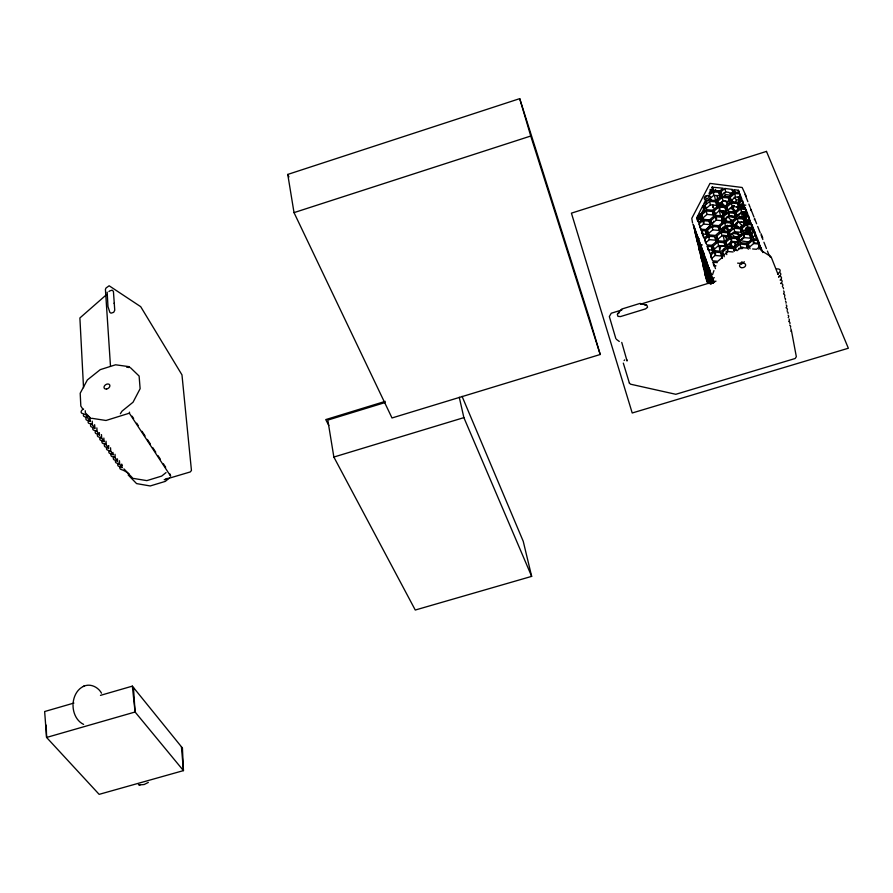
<?xml version="1.0" encoding="UTF-8"?>
<svg xmlns="http://www.w3.org/2000/svg" width="893" height="893" viewBox="0 0 893 893"><rect width="100%" height="100%" fill="white"/><g stroke="black" fill="none" stroke-linecap="round" stroke-linejoin="round"><path stroke-width="1.34" d="M712.96 281.295L712.96 280.324L713.574 282.992M108.946 291.564L109.459 291.085A1.228 0.826 -30.7 0 1 109.906 290.872L111.77 290.27A1.228 0.826 -30.6 0 1 112.217 290.192L113.433 291.453L114.75 310.228L113.746 312.226A1.25 0.848 -30.9 0 1 113.299 312.45L111.413 313.052A1.25 0.848 -31 0 1 110.955 313.119L109.895 312.45L107.975 306.612L107.171 292.178M110.475 366.052L105.419 289.399L105.999 288.037L109.136 285.782L140.703 306.679L181.971 374.87L191.448 470.477L190.254 471.95L164.2 479.686M742.764 204.263L742.831 203.247L743.132 203.984L740.13 206.551L739.415 203.057L742.418 200.501L746.001 211.306M743.936 208.248L743.367 204.609L745.03 208.828M744.182 217.635L743.143 212.556L744.896 221.196M746.76 214.711L746.648 216.24L744.907 211.808M746.76 223.016L746.872 221.542L749.372 220.761M748.077 228.429L747.954 229.881L747.106 227.693M748.803 219.622L748.881 218.629L749.182 219.388L746.157 221.977M748.468 231.466L748.591 230.014L749.45 232.225M751.058 229.858L751.18 228.374M754.395 219.667L754.518 218.439L756.639 223.786M755.456 236.868L755.578 235.674M73.17 702.635C73.829 696.06 77.289 689.24 83.507 686.371M627.031 359.957L627.042 360.906M712.536 274.664L713.942 270.601M621.751 342.41L626.964 360.66M733.12 241.512L735.363 243.901L733.745 247.595L730.742 244.403L731.836 241.936M740.543 227.648L741.636 225.17L738.835 222.134M739.058 227.882L736.245 224.846L737.339 222.357M722.973 227.224L726.165 227.682L727.259 225.215M729.737 222.446L730.842 219.968L728.018 216.932M737.06 210.826L738.176 208.326L736.658 206.685M727.304 221.665L725.417 219.645L726.534 217.166M737.518 193.535L738.645 191.024M723.33 228.641L722.225 231.108A4.677 2.802 22.2 0 0 723.341 229.68L723.207 228.329L726.4 228.798L729.213 231.8M736.513 212.065L732.707 207.957L733.823 205.468M735.296 202.276L736.412 199.775L734.124 197.286M724.982 200.624L727.27 203.091L725.585 206.819L721.778 202.711L722.906 200.222M724.323 197.007L725.451 194.518L723.922 192.855M718.854 193.814L719.981 191.314M715.806 201.74L717.492 198.012L716.956 195.522M714.489 191.895L715.628 189.405M624.107 360.56L624.72 359.879M719.479 249.37L721.365 245.553L725.239 246.769M723.207 250.888L724.223 248.834M696.786 217.613L697.98 215.269L699.945 215.425L701.585 219.868L698.549 222.446L696.786 217.613L697.589 221.062L698.772 218.707L697.98 215.269M702.791 205.758L698.627 213.985L700.402 214.13L705.012 210.223L703.371 205.814L702.791 205.758L703.584 209.219L699.42 217.434L701.195 217.579L700.402 214.13M711.141 189.305L709.031 193.468L711.821 191.102L711.141 189.305L711.9 192.776M712.201 187.206L723.084 188.211L719.725 191.057L713.485 190.577L712.201 187.206L712.714 189.517M712.96 190.678L712.413 186.782M721.778 202.711L723.263 200.512M731.635 207.667L733.153 205.479M732.707 207.957L734.225 205.77M725.417 219.645L727.639 216.43M726.165 227.682L727.639 225.572M728.688 225.862L727.215 227.972L730.028 230.986M735.185 224.545L736.68 222.413M736.245 224.846L738.5 221.643M729.704 244.102L731.166 242.048M730.742 244.403L732.952 241.311M741.201 239.313L739.705 241.389L741.558 243.376M741.994 246.993L740.788 248.645L738.611 248.321M741.927 248.823L743.065 247.249M617.677 313.711L617.387 314.258A1.239 0.926 -16.8 0 0 617.398 314.637L617.844 316.077A1.239 0.926 -16.8 0 0 618.045 316.39L620.49 316.58L645.594 308.866L647.503 307.337A1.239 0.926 -15.8 0 0 647.481 306.958L647.012 305.529A1.239 0.926 -15.9 0 0 646.8 305.205L640.047 303.408L621.785 309.045L617.677 313.711L619.295 312.74M712.927 204.932L712.837 207.12M744.55 236.21L741.536 239.157A1.674 1.217 -12.9 0 0 742.262 241.043L749.752 242.148M747.251 233.553L752.665 228.262L751.951 224.746L746.76 224.31L742.116 228.295L742.831 231.767L747.474 227.793L752.654 228.228L755.02 234.267M702.077 233.33L702.746 232.682M705.537 229.981L710.192 225.471L709.098 221.163L702.802 220.638L699.063 223.819L701.038 230.472M723.33 222.915L722.482 220.683L716.175 220.158L711.554 224.087L713.183 222.569A1.652 1.183 -14 0 0 713.429 221.23M741.48 264.183L744.315 261.738M758.838 249.225L760.892 247.461L762.901 252.585M737.038 250.743L740.777 247.528L747.229 248.109L746.515 244.649L740.063 244.068L735.363 248.098L735.854 250.397M752.286 237.65L755.322 235.038L754.63 231.555L751.582 234.178L752.051 236.489M738.757 238.163L740.509 242.74L746.961 243.309L751.649 239.291L749.863 234.714L743.423 234.156L738.757 238.163L739.471 241.623L744.137 237.627L750.566 238.185L751.404 240.351M758.849 244.012L753.625 243.555L748.948 247.573L748.245 244.113L752.922 240.083L758.168 240.541L761.003 249.504L758.168 240.541M742.094 261.738L740.208 263.357L737.607 263.122M760.323 246.033L756.527 249.303L752.632 248.957M713.686 248.399L713.161 246.111L717.838 242.103L724.234 242.673L724.982 246.122L718.608 245.553L713.942 249.549L714.791 251.837M730.083 235.73L734.738 231.745L741.123 232.292L741.994 234.569M716.61 236.232L718.307 240.786L724.692 241.344L729.358 237.348L727.639 232.805L721.265 232.258L716.61 236.232L717.112 238.531M732.729 222.469L734.459 226.967L740.855 227.514L745.499 223.529L743.746 219.031L737.361 218.506L732.729 222.469L733.454 225.929L738.087 221.977L744.449 222.502L745.331 224.757M710.594 255.275L714.4 252.027L720.796 252.607L722.526 257.229L717.816 261.269L712.625 260.789L710.594 255.275L711.118 257.564M725.942 242.137L730.619 238.141L737.038 238.699L738.79 243.276L734.102 247.294L727.672 246.725L725.942 242.137L726.701 245.586L731.356 241.59L737.763 242.159L738.634 244.436M711.386 258.702L715.17 255.465L721.566 256.045L722.426 258.356M727.215 248.053L727.962 251.502L723.285 255.521L722.515 252.083L727.215 248.053L733.644 248.634L734.526 250.944M742.116 228.295L743.869 232.839L750.31 233.386L754.083 230.148L751.951 224.746M710.783 220.638L712.458 225.114L718.787 225.65L723.419 221.687L721.723 217.222L715.416 216.698L710.783 220.638L711.554 224.087M704.789 239.424L708.551 236.21L714.902 236.768L716.599 241.311L711.922 245.318L706.776 244.849L704.789 239.424L705.582 242.863L709.343 239.648L715.673 240.206L716.521 242.483M720.026 226.431L724.669 222.469L731.021 222.993L732.751 227.503L728.096 231.488L721.723 230.941L720.026 226.431L720.785 229.881L725.417 225.929L731.758 226.465L732.617 228.72M736.078 212.735L740.699 208.795L745.845 209.196L747.932 214.521L744.193 217.725L737.808 217.2L736.078 212.735L736.803 216.206L741.413 212.266L746.548 212.679L747.798 215.872M729.246 238.531L728.387 236.254L722.024 235.707L717.369 239.681L718.218 241.958M729.347 232.269L734.001 228.284L740.397 228.831L742.161 233.363L737.484 237.371L731.077 236.812L729.347 232.269L729.838 234.569M745.923 220.817L745.454 218.495L748.479 215.905L752.788 229.389M714.199 210.96L718.809 207.042L725.105 207.544L726.802 211.976L722.18 215.916L715.873 215.403L714.199 210.96L714.701 213.271M730.139 197.409L734.727 193.502L739.828 193.893L741.882 199.139L738.165 202.298L731.847 201.807L730.139 197.409L730.63 199.731M699.855 227.268L703.595 224.087L709.868 224.612M714.958 214.42L719.557 210.502L725.842 211.016L726.69 213.237M730.865 200.892L735.452 196.996L740.531 197.386L741.77 200.523M701.619 214.9L703.271 219.343L709.555 219.868L714.177 215.927L712.514 211.485L706.24 210.982L701.619 214.9L702.155 217.2M717.581 201.349L719.256 205.747L725.551 206.25L730.161 202.331L728.454 197.933L722.18 197.453L717.581 201.349L718.084 203.66M726.79 207.02L731.4 203.091L737.718 203.593L739.449 208.024L734.827 211.965L728.498 211.451L726.79 207.02L727.527 210.491L732.126 206.573L738.433 207.076L737.718 203.593M699.063 223.819L701.016 229.166L706.117 229.601L710.761 225.65L709.098 221.163M707.345 230.383L712 226.42L718.329 226.956L720.026 231.466L715.36 235.451L709.02 234.892L707.345 230.383L708.138 233.821L712.77 229.869L719.088 230.416L719.937 232.66M723.419 216.686L728.041 212.746L734.381 213.26L736.111 217.736L731.479 221.687L725.116 221.163L723.419 216.686L724.167 220.147L728.777 216.218L735.106 216.731L735.966 218.964M710.292 198.291L713.797 195.321L720.026 195.801L720.863 197.989M705.057 205.278L709.645 201.383L715.907 201.874L717.57 206.283L712.971 210.201L706.698 209.688L705.057 205.278L705.57 207.589M720.952 191.805L724.904 188.456L732.193 189.428L733.488 192.754L728.9 196.65L722.627 196.17L720.952 191.805L721.7 195.277L725.641 191.939L729.001 192.386L731.334 194.92M705.827 208.739L710.415 204.843L716.666 205.345L717.492 207.544M709.79 199.273L710.102 200.099L716.353 200.59L720.952 196.694L719.278 192.33L713.038 191.85L708.651 195.567M714.11 217.166L713.273 214.945L707.022 214.432L702.411 218.35L702.78 219.332L708.852 220.203M718.34 204.821L722.917 200.925L729.19 201.416L730.039 203.615M169.424 478.001L165.317 481.383L150.225 485.959L136.573 483.593L128.123 474.909M166.031 472.587L161.689 476.081L146.843 480.624L133.459 478.425M167.27 478.335L165.015 479.653M148.327 782.435L144.186 784.512L139.732 784.891M91.912 418.315L105.988 420.48L129.396 413.18L129.541 412.153M83.864 686.215C90.461 683.212 98.241 687.141 101.523 693.191M83.295 686.46L84.098 686.114M287.758 174.425L519.715 98.643L589.369 318.02L600.219 354.499L392.005 417.969L294.02 212.623L287.758 174.425L288.941 176.948M294.02 212.623L530.743 136.026L519.715 98.643M743.289 205.87L745.8 205.077M696.741 239.424L695.011 232.102L697.221 240.742L696.741 239.424L699.23 238.643M697.723 242.338L697.679 240.92L699.297 245.385L701.798 244.615M699.543 245.865L699.498 244.448L702.847 256.269L699.543 245.865L702.054 245.084M704.811 264.618L701.485 252.886L706.743 272.89L699.453 250.23L701.92 249.46M699.699 250.699L699.654 249.314L701.273 253.791L703.762 253.02M706.676 268.302L703.338 256.503L706.676 268.302L709.187 267.532M706.787 276.093L706.81 277.377L700.927 257.184L704.901 269.228L707.356 268.458M712.435 278.315L709.042 267.889L712.435 279.643L712.435 278.315L714.355 277.712M710.515 280.369L707.178 268.581L710.772 281.485L713.284 280.703M713.54 281.217L711.029 281.987L711.018 280.692L711.855 282.992M621.93 309.916L611.259 313.231L609.339 316.557L615.835 338.603M640.504 304.2L710.638 282.612M385.285 401.359L325.744 419.598L328.814 425.481M385.039 402.564L327.809 420.09L333.859 457.049L415.267 610.031L531.659 576.376L523.242 541.314L462.072 396.358M333.859 457.049L463.88 417.634L531.659 576.376M73.885 703.07L44.65 711.531L46.592 737.451L99.145 794.357L183.445 770.614L182.429 748.01L132.354 686.137L100.462 695.368M644.791 304.915L646.253 304.926M106.591 294.578L79.89 317.964L83.529 387.696M715.996 281.15L714.969 281.44A1.239 0.625 33.9 0 0 714.947 281.719M739.415 203.057L741.145 207.489L745.298 207.823M703.584 209.219L704.979 211.474M698.772 218.707L700.737 218.874L701.585 221.185M745.454 218.495L747.207 223.004L751.404 223.35M701.53 230.561L705.649 230.907L707.323 235.428L704.264 238.029L701.53 230.561L702.322 233.999L706.441 234.357L707.267 236.612M751.582 234.178L753.368 238.755L757.61 239.123L758.291 242.595M707.289 246.267L711.453 246.635L713.15 251.223L710.08 253.858L707.289 246.267L708.082 249.694L712.234 250.073L713.083 252.362M726.076 251.379L733.097 251.96M713.161 246.111L714.858 250.699L721.265 251.279L725.953 247.249L724.234 242.673M713.663 264.507L713.15 262.229L717.347 262.62M716.03 265.846L713.931 265.656L714.166 266.304M138.448 784.69L139.408 784.847M139.096 784.813L140.034 784.925M734.18 189.696L738.399 190.265L739.292 192.542L735.173 192.229L734.18 189.696L734.66 192.028M709.902 189.807L712.089 190.109M713.295 190.265L720.562 191.247M725.451 194.518L731.523 195.344M736.412 199.775L738.891 200.11M717.492 198.012L719.948 198.346M727.27 203.091L729.681 203.425M718.508 203.213L720.952 203.559L724 206.841M729.458 208.471L731.88 208.806L734.917 212.088M129.563 366.722L115.599 364.791L100.25 369.646L87.358 379.949L80.191 393.244L80.828 406.047L82.971 409.351M126.65 367.179L129.184 367.536M732.673 212.076L729.068 211.574L727.17 209.531M719.323 210.469L722.549 210.927M739.214 213.55L741.681 213.896L742.675 218.774M744.829 217.479L739.917 216.787L738.031 214.755M729.804 215.637L733.421 216.151M728.844 216.597L733.655 217.278L735.542 219.321M730.842 219.968L733.242 220.314M740.956 222L743.411 222.346L744.148 225.974M698.75 218.752L700.804 219.053M741.636 225.17L744.081 225.516M733.019 225.326L735.419 225.672L737.294 227.682M733.343 232.336L736.926 232.861M732.394 233.274L737.16 233.966L739.024 235.975M737.908 237.036L734.347 236.511L731.557 233.531M723.129 235.227L727.94 235.931M728.175 237.036L723.363 236.321L724.39 241.032M753.525 242.706L758.637 243.454L759.53 248.008M734.135 241.49L737.696 242.014M735.363 243.901L737.718 244.258M726.344 244.66L729.938 245.195L731.936 247.328L726.835 246.557M129.318 413.169L170.652 476.148L169.904 473.882M713.619 207.745L713.853 207.801A1.607 1.15 -14 0 1 712.915 206.383M83.607 724.39C76.273 720.919 72.802 712.324 73.036 704.577M763.046 251.659L771.083 256.782L778.049 274.385M616.416 339.351L619.295 341.472M130.456 367.704L139.118 376.053L140.123 388.678L133.057 402.207L122.006 411.16L120.376 413.727M123.96 468.903L129.44 474.563A34.157 24.792 -34.9 0 0 120.912 469.394A2.701 1.953 -33.8 0 1 120.153 466.793M129.865 475.176L132.566 477.978M724.681 214.097L722.794 212.054L719.568 211.608L720.629 216.463M737.986 233.162L740.777 236.165M729.804 225.27L732.606 228.284M734.481 216.441L736.368 218.484M723.609 211.217L726.455 214.275M719.925 194.105L721.466 195.768M719.099 194.975L721.399 197.453M732.26 194.149L730.876 192.642L732.919 192.921L732.193 189.428M730.92 199.385L733.209 201.874M732.249 190.321L733.8 192.006M87.101 416.607A2.802 1.965 -33.4 0 0 86.945 420.235A35.385 24.948 -34.4 0 1 90.193 421.496L87.726 417.935A35.474 24.959 -34.4 0 0 84.489 416.663A2.802 1.965 -33.4 0 1 83.44 414.776M92.225 421.139L92.425 424.744L94.859 428.272A35.218 24.926 -34.5 0 0 91.633 427.01A2.791 1.965 -33.5 0 1 91.432 423.695M96.868 427.892L97.08 431.486L99.491 434.991A35.05 24.915 -34.5 0 0 96.265 433.719A2.768 1.965 -33.5 0 1 96.064 430.415M101.467 434.59L101.679 438.173L104.068 441.644A34.883 24.892 -34.6 0 0 100.864 440.372A2.757 1.965 -33.6 0 1 100.652 437.068M106.021 441.22L106.245 444.803L108.611 448.23A34.715 24.87 -34.7 0 0 105.407 446.958A2.746 1.965 -33.6 0 1 105.53 443.363M110.542 447.784L110.765 451.356L113.11 454.76A34.559 24.848 -34.7 0 0 109.917 453.488A2.735 1.953 -33.7 0 1 109.404 450.519M115.007 454.291L115.242 457.863L117.575 461.234A34.392 24.825 -34.8 0 0 114.382 459.951A2.724 1.953 -33.7 0 1 114.159 456.658M119.439 460.732L119.684 464.304L121.984 467.642A34.235 24.803 -34.9 0 0 118.814 466.358A2.712 1.953 -33.8 0 1 118.579 463.076M132.097 416.205L133.626 418.527M136.674 423.17L138.203 425.492M142.02 431.297L145.068 435.94M147.356 439.423L150.415 444.067M152.703 447.549L155.75 452.193M158.039 455.676L160.327 459.158M163.386 463.791L165.674 467.273M746.291 196.427L742.15 187.485L709.991 183.4L691.785 218.372L692.544 222.949M761.059 233.743L762.745 237.984M769.52 255.097L770.38 257.262M745.008 194.406L747.876 201.662M748.836 204.084L750.087 207.243M751.046 209.676L753.96 217.044M757.677 226.431L760.155 232.671M761.137 235.172L762.856 239.525M763.928 242.215L766.428 248.555M767.433 251.089L768.75 254.405M629.353 383.008L630.525 384.191L675.811 394.293L795.161 358.506L796.333 356.698L791.466 330.778M754.63 231.555L757.61 239.123M750.689 223.239L749.428 220.024L749.975 223.641M755.322 235.038L757.286 240.027M758.637 243.454L758.269 242.539L759.351 246.49M761.26 250.152L761.573 250.933L760.892 247.461M750.957 227.224L751.839 229.468M746.448 216.285L745.142 212.969L746.001 218.037M743.891 211.853L745.711 217.579M749.886 227.157L750.756 229.389M747.073 221.497L747.943 223.708M748.367 228.887L749.651 232.202M746.905 227.726L748.825 233.341M748.245 244.113L750.031 248.723M746.515 244.649L748.301 249.259M735.363 248.098L736.245 250.408M708.238 200.121L703.438 204.497L705.671 200.099L706.441 203.559M722.515 252.083L724.245 256.704M713.15 262.229L715.505 268.648M701.82 232.604L702.043 233.24M703.74 237.851L702.557 234.625L702.579 235.473M707.803 248.924L708.082 249.694M713.429 264.272L713.641 264.875M705.738 258.814L708.529 267.353L703.226 251.926L706.609 263.602L706.586 262.229M714.277 282.288L712.848 278.359L713.775 282.389M712.011 283.036L709.075 272.32L712.435 282.88M699.453 250.23L697.009 240.552L701.005 252.663L699.297 245.385M710.125 283.695L707.234 273.18M709.968 283.65L709.154 281.395L709.165 282.668M708.919 282.166L703.539 265.857L703.572 267.174M707.903 283.215L704.767 273.481L706.876 281.518L706.854 280.502M530.743 136.026L600.219 354.499M623.303 363.116L629.42 383.209M713.373 283.17L711.007 276.116L711.007 277.455M710.772 281.485L711.442 283.829M710.783 284.052L709.12 276.908M710.527 283.55L705.291 264.886L708.618 276.607M701.273 253.791L702.958 260.99M708.618 283.539L705.459 274.006L705.481 275.29M747.664 233.419L746.581 229.423L747.341 233.151M757.71 241.121L759.039 245.999M751.526 225.382L752.855 230.238M749.037 220.783L749.685 223.172M745.443 209.877L747.05 215.168M747.53 219.767L748.78 223.786M749.216 227.592L750.5 232.314M742.998 205.423L743.981 208.995M748.926 227.135L750.209 231.856M739.984 195.98L741.045 199.876M739.917 196.36L740.699 200.512L739.906 196.627M741.503 203.771L742.797 208.504M741.681 205.01L742.518 208.069M743.244 212.344L744.528 217.044M746.369 228.083L747.954 233.877M750.5 208.303L751.158 210.715M698.973 248.913L701.139 257.396L701.105 256.045M702.858 265.377L704.979 273.716L704.957 272.432M702.802 220.638L703.595 224.087M699.945 215.425L700.737 218.874M711.453 246.635L712.234 250.073M708.551 236.21L709.343 239.648M706.117 229.601L706.899 233.04M703.271 219.343L704.052 222.792M705.649 230.907L706.441 234.357M706.24 210.982L707.022 214.432M714.858 250.699L715.639 254.125M714.4 252.027L715.17 255.465M703.371 205.814L704.153 209.263M711.922 245.318L712.692 248.745M709.02 234.892L709.544 237.192M459.27 397.262L463.88 417.634M714.902 236.768L715.673 240.206M712 226.42L712.77 229.869M709.555 219.868L710.326 223.317M709.645 201.383L710.415 204.843M720.796 252.607L721.566 256.045M719.111 246.49L719.892 249.984M717.838 242.103L718.608 245.553M712.458 225.114L712.971 227.414M715.873 215.403L716.632 218.863M718.329 226.956L719.088 230.416M715.416 216.698L716.175 220.158M712.971 210.201L713.73 213.661M712.514 211.485L713.273 214.945M714.445 195.545L716.666 205.345M713.038 191.85L713.797 195.321M726.31 252.451L726.779 254.605M721.265 232.258L722.024 235.707M718.787 225.65L719.289 227.949M719.256 205.747L720.015 209.219M721.723 217.222L722.482 220.683M724.1 228.441L724.77 231.533M725.775 236.176L726.545 239.704M727.672 246.725L728.175 249.024M718.809 207.042L719.557 210.502M721.399 220.013L722.18 223.618M716.353 200.59L717.112 204.062M713.485 190.577L713.998 192.899M724.692 241.344L725.44 244.794M719.278 192.33L720.026 195.801M725.116 221.163L725.618 223.473M727.639 232.805L728.387 236.254M724.669 222.469L725.417 225.929M720.997 206.752L720.651 205.167A5.302 3.226 22.5 0 0 719.948 203.883A4.655 2.835 22.4 0 0 719.189 203.102M722.035 211.529L722.817 215.18M722.18 215.916L722.928 219.377M725.105 207.544L725.842 211.016M733.644 248.634L734.135 250.933M731.077 236.812L731.813 240.273M722.18 197.453L722.917 200.925M730.619 238.141L731.356 241.59M719.725 191.057L720.227 193.368M728.096 231.488L728.833 234.937M728.498 211.451L729.235 214.923M731.021 222.993L731.758 226.465M728.041 212.746L728.777 216.218M725.551 206.25L726.299 209.721M728.454 197.933L729.19 201.416M737.038 238.699L737.763 242.159M734.001 228.284L734.738 231.745M724.904 188.456L725.641 191.939M734.381 213.26L735.106 216.731M731.4 203.091L732.126 206.573M740.063 244.068L740.777 247.528M740.855 227.514L741.57 230.986M740.397 228.831L741.123 232.292M737.361 218.506L738.087 221.977M746.961 243.309L747.675 246.769M738.165 202.298L738.879 205.781M743.869 232.839L744.349 235.149M743.423 234.156L744.137 237.627M734.727 193.502L735.452 196.996M747.24 229.378L747.731 231.767M739.828 193.893L740.531 197.386M741.659 205.267L742.183 207.835M738.399 190.265L738.946 192.944M739.761 196.973L740.587 201.003M741.402 205.033L741.949 207.712M742.764 211.741L744.137 218.45M746.046 227.849L747.14 233.218M743.746 219.031L744.449 222.502M741.145 207.489L741.614 209.81M738.165 196.739L739.192 201.718M740.699 208.795L741.413 212.266M745.119 230.707L745.599 233.095M745.845 209.196L746.548 212.679M750.31 233.386L751.013 236.857M749.863 234.714L750.566 238.185M747.207 223.004L747.91 226.476M742.418 200.501L743.132 203.984M746.76 224.31L747.474 227.793M753.368 238.755L754.072 242.215M748.479 215.905L749.182 219.388M752.922 240.083L753.625 243.555M754.083 230.148L754.775 233.631M132.354 686.137L135.089 712.011L183.445 770.614L181.435 746.794M121.738 464.081L121.984 467.642M133.459 687.487L135.089 712.011L46.592 737.451L46.224 725.149M117.407 458.857L117.575 461.234M112.953 452.383L113.11 454.76M108.466 445.841L108.611 448.23M103.856 438.061L104.068 441.644M99.346 432.592L99.491 434.991M94.658 424.677L94.859 428.272M89.992 417.891L90.193 421.496M85.259 410.747L85.382 412.845L90.93 418.538A35.553 24.971 -34.4 0 0 82.223 413.392A2.813 1.965 -33.4 0 1 81.23 411.316A2.813 1.965 -33.4 0 1 83.607 409.117M699.141 247.729L699.186 249.114M701.608 257.63L701.641 258.981M703.037 264.283L703.07 265.601M703.438 261.236L703.472 262.587M704.867 267.911L704.901 269.228M705.403 270.813L705.381 269.496L708.662 281.072M707.133 265.243L707.111 263.87L710.493 275.814L705.213 260.164L708.573 272.03L708.562 270.691M707.289 277.678L707.312 278.951M707.356 282.065L707.368 282.88M716.8 206.305A4.655 2.824 22.4 0 1 717.503 206.819M780.728 283.293A2.724 2.02 -11.4 0 1 782.324 286.352M782.86 287.245A2.724 2.02 -11.4 0 1 783.462 288.774M778.93 276.138A2.746 2.02 -11.5 0 1 781.241 277.087A2.746 2.02 -11.5 0 1 780.973 279.196A34.794 25.774 -10.4 0 0 780.136 280.168M780.85 279.743A2.735 2.02 -11.5 0 1 781.621 282.612A34.715 25.752 -10.4 0 0 780.783 283.594M789.021 318.946A2.668 1.998 -10.9 0 1 788.865 321.167M789.066 321.726A2.668 1.998 -10.8 0 1 789.87 323.791M789.736 325.264A2.657 1.998 -10.8 0 1 790.528 327.329M790.64 328.702A2.646 1.998 -10.7 0 1 790.751 331.169M783.563 290.951A2.712 2.009 -11.3 0 1 783.652 293.44M783.518 293.931A2.712 2.009 -11.3 0 1 784.523 296.498M787.18 311.635A2.679 2.009 -11 0 1 788.072 313.365M788.095 315.129A2.679 2.009 -11 0 1 788.195 317.607M784.567 297.76A2.701 2.009 -11.2 0 1 785.371 299.836M785.505 301.309A2.701 2.009 -11.2 0 1 785.996 303.173M786.186 304.948A2.69 2.009 -11.1 0 1 786.286 307.426M786.141 307.873A2.69 2.009 -11.1 0 1 787.135 310.429M776.676 269.072A2.757 2.02 -11.6 0 1 779.667 269.586A2.757 2.02 -11.6 0 1 779.622 271.974A34.939 25.808 -10.5 0 0 777.77 274.218M780.169 272.923A2.746 2.02 -11.6 0 1 780.27 275.424A34.872 25.797 -10.5 0 0 778.629 277.399M710.259 199.284A3.271 2.322 -14.2 0 1 711.33 200.322M119.684 464.304A34.325 24.814 -34.8 0 0 116.503 463.02A2.712 1.953 -33.8 0 1 115.577 460.777M121.772 465.365A2.701 1.953 -33.8 0 1 122.174 465.208M115.242 457.863A34.481 24.837 -34.8 0 0 112.06 456.58A2.724 1.953 -33.7 0 1 111.123 454.336M106.245 444.803A34.805 24.881 -34.6 0 0 103.041 443.52A2.757 1.965 -33.6 0 1 102.293 440.908M92.425 424.744A35.307 24.937 -34.5 0 0 89.188 423.472A2.791 1.965 -33.4 0 1 88.15 421.585M97.08 431.486A35.14 24.926 -34.5 0 0 93.854 430.225A2.779 1.965 -33.5 0 1 92.805 428.339M101.679 438.173A34.972 24.904 -34.6 0 0 98.464 436.9A2.768 1.965 -33.5 0 1 97.717 434.277M110.765 451.356A34.637 24.859 -34.7 0 0 107.573 450.083A2.746 1.965 -33.7 0 1 106.635 447.828M108.455 446.02A2.746 1.965 -33.7 0 1 108.879 445.864M114.125 303.162A1.351 0.915 -30.8 0 1 114.159 303.497M766.484 151.397L571.42 213.148L632.211 412.99L848.35 348.237L766.484 151.397M693.805 226.018L693.169 224.277L695.223 232.28L693.805 226.018M697.009 234.814L694.308 227.402L697.042 235.763L697.009 234.814M699.465 241.579L697.511 236.198L700.871 247.819L699.465 241.579M702.713 250.509L699.978 242.985L702.735 251.435L702.713 250.509M697.31 236.902L695.68 232.426L699.029 244.258L697.31 236.902M703.003 252.574L701.351 248.031L704.722 259.908L703.003 252.574M706.452 198.425A1.965 1.395 -14.2 0 0 709.209 196.694A1.965 1.395 -14.2 0 0 706.173 196.013A1.965 1.395 -14.2 0 0 706.452 198.425M706.263 200.255A3.282 2.322 -14.2 0 0 710.672 197.197A3.282 2.322 -14.2 0 0 705.481 196.293A3.282 2.322 -14.2 0 0 706.263 200.255M741.223 267.61A3.092 2.266 -12.8 0 0 745.655 264.975A3.092 2.266 -12.8 0 0 740.922 263.669A3.092 2.266 -12.8 0 0 741.223 267.61M106.568 389.013A3.181 2.221 -32.4 0 0 109.672 384.861A3.181 2.221 -32.4 0 0 104.615 385.687A3.181 2.221 -32.4 0 0 106.568 389.013"/></g></svg>
